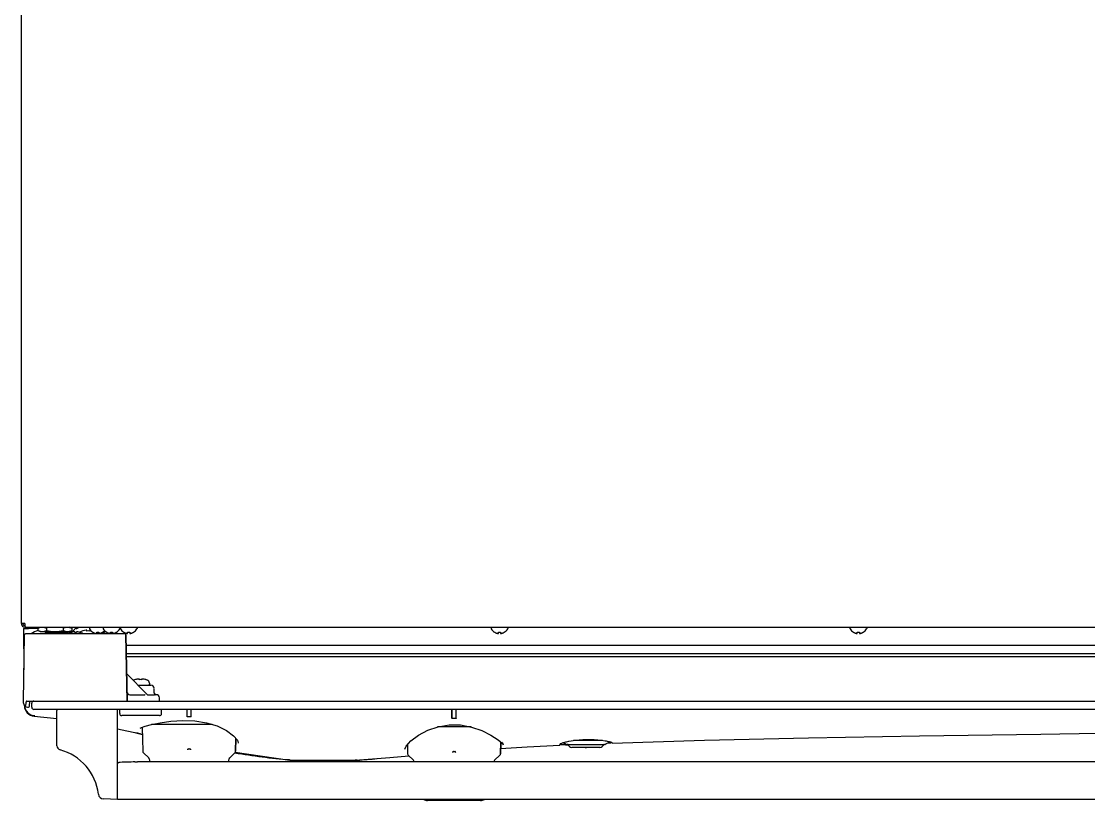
# Model space of a CAD drawing. Header units: millimetres. Extents: x -334 to 5010, y 1650 to 4941.
# Drawn here: x 2607 to 3117, y 1650 to 2022 of the extents above; entities that cross this region are included whole.
import ezdxf

# ---------------------------------------------------------------- set-up
doc = ezdxf.new("R2010")
doc.units = ezdxf.units.MM
doc.header["$LTSCALE"] = 438.9
doc.layers.get('0').update_dxf_attribs({"linetype": 'CONTINUOUS'})
for name, color, linetype in [('ASSI', 7, 'CONTINUOUS'), ('CURVE', 7, 'CONTINUOUS'), ('GEOM', 7, 'CONTINUOUS')]:
    doc.layers.add(name, color=color, linetype=linetype)

msp = doc.modelspace()

# ---------------------------------------------------------------- linework, layer by layer
at = {"linetype": 'Continuous'}
for p, q in [((2607.8, 1697.56), (2608.35, 1729.17)), ((2656.25, 1729.66), (2608.85, 1729.66)), ((2614.72, 1732.16), (2610.3, 1732.16)), ((2614.72, 1732.36), (2615.82, 1732.86)), ((2614.72, 1732.36), (2614.72, 1731.26)), ((2615.82, 1730.76), (2614.72, 1731.26)), ((2615.82, 1730.76), (2629.79, 1730.76)), ((2618.3, 1730.26), (2617.8, 1730.76)), ((2627.3, 1730.26), (2618.3, 1730.26)), ((2618.76, 1732.36), (2618.76, 1731.26)), ((2619.55, 1730.26), (2619.55, 1729.66)), ((2626.05, 1730.26), (2626.05, 1729.66)), ((2626.84, 1732.36), (2626.84, 1731.26)), ((2627.25, 1729.9), (2627.25, 1730.26)), ((2627.3, 1730.26), (2627.8, 1730.76)), ((2628.35, 1730.27), (2628.35, 1729.9)), ((2630.89, 1732.36), (2629.79, 1732.86)), ((2629.79, 1730.76), (2630.89, 1731.26)), ((2630.2, 1730.12), (2630.2, 1730.16)), ((2630.89, 1732.36), (2630.89, 1731.26)), ((2632.28, 1731.86), (2632.3, 1731.86)), ((2632.3, 1731.86), (2632.3, 1731.82)), ((2632.4, 1730.28), (2632.4, 1730.63)), ((2632.93, 1732.16), (2632.56, 1732.16)), ((2633.2, 1730.63), (2633.2, 1730.28)), ((2635.4, 1730.16), (2635.4, 1730.12)), ((2641, 1730.38), (2641, 1730.41)), ((2642.8, 1729.86), (2642.8, 1730.41)), ((2643.8, 1730.41), (2643.8, 1729.86)), ((2644.8, 1730.02), (2644.8, 1729.86)), ((2645.6, 1730.41), (2645.6, 1730.38)), ((2646.6, 1730.41), (2646.6, 1730.38)), ((2647.6, 1730.38), (2647.6, 1730.41)), ((2648.3, 1730.06), (2648.3, 1729.66)), ((2649.4, 1729.86), (2649.4, 1730.41)), ((2650.4, 1730.41), (2650.4, 1729.86)), ((2652.2, 1730.41), (2652.2, 1730.38)), ((2655.8, 1730.38), (2655.8, 1730.41)), ((2656.75, 1729.17), (2657.3, 1697.56)), ((2657.6, 1729.86), (2657.6, 1730.41)), ((2658.6, 1730.41), (2658.6, 1729.86)), ((2660.4, 1730.41), (2660.4, 1730.38)), ((2833, 1730.38), (2833, 1730.41)), ((2834.8, 1729.86), (2834.8, 1730.41)), ((2835.8, 1730.41), (2835.8, 1729.86)), ((2837.6, 1730.41), (2837.6, 1730.38)), ((3004.5, 1730.38), (3004.5, 1730.41)), ((3006.3, 1729.86), (3006.3, 1730.41)), ((3007.3, 1730.41), (3007.3, 1729.86)), ((3009.1, 1730.41), (3009.1, 1730.38)), ((3356.77, 1724.06), (2656.84, 1724.06)), ((3356.7, 1720.06), (2656.91, 1720.06)), ((2656.93, 1718.86), (3356.67, 1718.86)), ((2657.15, 1710.46), (2666.98, 1700.63)), ((2661.3, 1707.75), (2661.3, 1707.76)), ((2662.55, 1705.06), (2667.2, 1705.06)), ((2663.3, 1707.75), (2663.3, 1708.04)), ((2664.3, 1708.04), (2664.3, 1707.75)), ((2666.3, 1707.76), (2666.3, 1707.75)), ((2658.72, 1700.56), (2665.87, 1700.56)), ((2667.06, 1700.56), (2670.38, 1700.56)), ((2611.8, 1694.56), (2611.8, 1696.56)), ((3400.8, 1693.56), (2612.8, 1693.56)), ((2652.8, 1650.56), (2652.8, 1693.56)), ((2656.92, 1697.56), (3404.3, 1697.56)), ((2623.8, 1676.17), (2623.8, 1693.06)), ((2663.58, 1684.56), (2664.17, 1684.93)), ((2662.41, 1682.13), (2661.46, 1682.34)), ((2664.67, 1681.63), (2662.41, 1682.13)), ((2884.6, 1678.71), (2870.7, 1678.71)), ((2710.49, 1677.53), (2710.49, 1677.49)), ((2790.06, 1674.56), (2790.07, 1674.63)), ((2836.73, 1677.22), (2837.1, 1676.7)), ((2837.1, 1676.7), (2837.11, 1676.64)), ((2867.6, 1676.79), (2867.63, 1676.79)), ((2883.25, 1675.41), (2869.95, 1675.41)), ((2885.57, 1676.79), (2885.6, 1676.79)), ((2708.85, 1672.62), (2708.66, 1672.65)), ((2735.31, 1669.35), (2734.97, 1669.38)), ((2767.3, 1669.28), (2766.28, 1669.22)), ((2652.8, 1650.56), (2646.03, 1650.8))]:
    msp.add_line(p, q, dxfattribs=at)
for points in [[(2664.17, 1684.93), (2665.97, 1685.59), (2668.98, 1686.37), (2673.11, 1687.17), (2678.19, 1687.87), (2683.9, 1688.24), (2689.72, 1688.05), (2695.26, 1687.19), (2700.35, 1685.64), (2704.8, 1683.47), (2708.17, 1680.99), (2710.04, 1678.78), (2710.49, 1677.53)], [(2790.07, 1674.63), (2790.63, 1676.01), (2792.94, 1678.57), (2796.58, 1681.25), (2801.05, 1683.58), (2806.04, 1685.28), (2811.32, 1686.16), (2816.68, 1686.1), (2821.91, 1685.13), (2826.81, 1683.44), (2831.15, 1681.3), (2834.63, 1679.06), (2836.73, 1677.22)]]:
    msp.add_lwpolyline(points, dxfattribs=at)
for centre, radius, start, end in [((2608.85, 1729.16), 0.5, 90, 179), ((2627.66, 1735.72), 5.84, 253.9964, 261.5384), ((2627.74, 1736.31), 6.43, 264.326, 265.6942), ((2627.8, 1736.04), 5.8, 265.0759, 266.3849), ((2627.8, 1736.06), 5.82, 266.3851, 268.1919), ((2627.8, 1736.08), 5.84, 268.1917, 270.0001), ((2627.8, 1736.06), 5.82, 269.9972, 275.4179), ((2627.87, 1736.31), 6.43, 274.3058, 275.6741), ((2632.62, 1724.64), 5.99, 112.3462, 113.8241), ((2628, 1735.56), 5.67, 315.5167, 319.1826), ((2632.76, 1723.44), 7.19, 92.885, 93.659), ((2632.8, 1724.12), 6.17, 89.9989, 93.7143), ((2632.6, 1732.54), 0.2, 326.758, 360), ((2632.8, 1724.12), 6.18, 88.7605, 90), ((2632.93, 1733.66), 1.5, 270, 327.6179), ((2632.8, 1724.12), 6.17, 87.5222, 88.7606), ((2632.8, 1724.14), 6.16, 86.284, 87.5223), ((2632.84, 1723.44), 7.19, 86.341, 87.115), ((2632.98, 1724.64), 5.99, 66.1759, 67.6538), ((2643.5, 1734.48), 4.8, 210.3012, 238.6273), ((2643.49, 1734.47), 4.75, 238.4659, 241.0313), ((2643.49, 1734.46), 4.75, 241.0316, 241.9926), ((2643.49, 1734.46), 4.75, 241.9926, 243.3187), ((2643.48, 1734.46), 4.74, 243.3188, 244.4598), ((2643.48, 1734.45), 4.74, 244.4598, 245.4278), ((2643.48, 1734.45), 4.73, 245.4278, 246.6825), ((2643.48, 1734.44), 4.73, 246.6826, 247.4526), ((2643.48, 1734.44), 4.72, 247.4524, 248.9975), ((2643.47, 1734.43), 4.72, 248.9977, 249.4819), ((2643.47, 1734.42), 4.7, 249.4813, 251.5344), ((2643.46, 1734.4), 4.68, 251.535, 252.6227), ((2643.46, 1734.39), 4.67, 252.6228, 253.6051), ((2643.45, 1734.36), 4.64, 253.6036, 255.6824), ((2642.56, 1731.85), 2.01, 262.7259, 264.7415), ((2642.55, 1731.83), 1.98, 264.7442, 265.3991), ((2642.55, 1731.82), 1.97, 265.3984, 266.7833), ((2642.55, 1731.81), 1.96, 266.7841, 267.6235), ((2642.55, 1731.8), 1.96, 267.6234, 268.8455), ((2642.55, 1731.8), 1.95, 268.8459, 270.9258), ((2642.55, 1731.8), 1.95, 270.9261, 271.9964), ((2642.55, 1731.81), 1.96, 271.9964, 273.0228), ((2642.55, 1731.82), 1.97, 273.0233, 274.286), ((2642.55, 1731.83), 1.98, 274.2856, 275.1372), ((2642.55, 1731.85), 2.01, 275.1401, 277.2744), ((2643.3, 1734.17), 3.79, 262.4006, 267.4511), ((2643.3, 1734.15), 3.77, 267.455, 272.545), ((2643.3, 1734.17), 3.79, 272.5489, 277.5994), ((2644.06, 1731.85), 2.01, 262.7256, 264.8598), ((2644.05, 1731.83), 1.98, 264.8627, 265.7144), ((2644.05, 1731.82), 1.97, 265.714, 266.9766), ((2644.05, 1731.81), 1.96, 266.9771, 268.0037), ((2644.05, 1731.8), 1.95, 268.0037, 269.0738), ((2644.05, 1731.8), 1.95, 269.0741, 271.1541), ((2644.05, 1731.8), 1.95, 271.1545, 272.3767), ((2644.05, 1731.81), 1.96, 272.3765, 273.2159), ((2644.05, 1731.82), 1.97, 273.2167, 274.6016), ((2644.05, 1731.83), 1.98, 274.6009, 275.2558), ((2644.05, 1731.85), 2.01, 275.2585, 277.2741), ((2643.16, 1734.36), 4.64, 284.3176, 286.3964), ((2643.15, 1734.39), 4.67, 286.3949, 287.3772), ((2643.14, 1734.4), 4.68, 287.3773, 288.465), ((2643.14, 1734.42), 4.7, 288.4656, 290.5187), ((2643.13, 1734.43), 4.72, 290.5181, 291.0023), ((2645.06, 1731.85), 2.01, 262.7256, 264.8598), ((2643.13, 1734.44), 4.72, 291.0025, 292.5476), ((2645.05, 1731.83), 1.98, 264.8627, 265.7144), ((2645.05, 1731.82), 1.97, 265.714, 266.9766), ((2643.13, 1734.44), 4.73, 292.5474, 293.3174), ((2645.05, 1731.81), 1.96, 266.9771, 268.0037), ((2645.05, 1731.8), 1.95, 268.0037, 269.0738), ((2643.12, 1734.45), 4.73, 293.3175, 294.5722), ((2645.05, 1731.8), 1.95, 269.0741, 271.1541), ((2643.12, 1734.45), 4.74, 294.5722, 295.5402), ((2645.05, 1731.8), 1.95, 271.1545, 272.3767), ((2645.05, 1731.81), 1.96, 272.3765, 273.2159), ((2645.05, 1731.82), 1.97, 273.2167, 274.6016), ((2643.12, 1734.46), 4.74, 295.5402, 296.6812), ((2645.05, 1731.83), 1.98, 274.6009, 275.2558), ((2645.05, 1731.85), 2.01, 275.2585, 277.2741), ((2643.12, 1734.46), 4.75, 296.6813, 298.0074), ((2644.16, 1734.36), 4.64, 284.3176, 286.3964), ((2643.12, 1734.46), 4.75, 298.0074, 298.9684), ((2643.12, 1734.47), 4.75, 298.9687, 301.5341), ((2644.15, 1734.39), 4.67, 286.3949, 287.3772), ((2644.14, 1734.4), 4.68, 287.3773, 288.465), ((2643.1, 1734.48), 4.8, 301.3727, 316.9784), ((2644.14, 1734.42), 4.7, 288.4656, 290.5187), ((2644.13, 1734.43), 4.72, 290.5181, 291.0023), ((2644.13, 1734.44), 4.72, 291.0025, 292.5476), ((2644.13, 1734.44), 4.73, 292.5474, 293.3174), ((2650.1, 1734.48), 4.8, 210.3012, 238.6273), ((2644.12, 1734.45), 4.73, 293.3175, 294.5722), ((2644.12, 1734.45), 4.74, 294.5722, 295.5402), ((2644.12, 1734.46), 4.74, 295.5402, 296.6812), ((2644.12, 1734.46), 4.75, 296.6813, 298.0074), ((2644.12, 1734.46), 4.75, 298.0074, 298.9684), ((2644.12, 1734.47), 4.75, 298.9687, 301.5341), ((2644.1, 1734.48), 4.8, 301.3727, 308.7063), ((2650.09, 1734.47), 4.75, 238.4659, 241.0313), ((2650.09, 1734.46), 4.75, 241.0316, 241.9926), ((2650.09, 1734.46), 4.75, 241.9926, 243.3187), ((2650.08, 1734.46), 4.74, 243.3188, 244.4598), ((2650.08, 1734.45), 4.74, 244.4598, 245.4278), ((2650.08, 1734.45), 4.73, 245.4278, 246.6825), ((2650.08, 1734.44), 4.73, 246.6826, 247.4526), ((2650.08, 1734.44), 4.72, 247.4524, 248.9975), ((2650.07, 1734.43), 4.72, 248.9977, 249.4819), ((2650.07, 1734.42), 4.7, 249.4813, 251.5344), ((2650.06, 1734.4), 4.68, 251.535, 252.6227), ((2650.06, 1734.39), 4.67, 252.6228, 253.6051), ((2650.05, 1734.36), 4.64, 253.6036, 255.6824), ((2649.16, 1731.85), 2.01, 262.7259, 264.7415), ((2649.15, 1731.83), 1.98, 264.7442, 265.3991), ((2649.15, 1731.82), 1.97, 265.3984, 266.7833), ((2649.15, 1731.81), 1.96, 266.7841, 267.6235), ((2649.15, 1731.8), 1.96, 267.6234, 268.8455), ((2649.15, 1731.8), 1.95, 268.8459, 270.9258), ((2649.15, 1731.8), 1.95, 270.9261, 271.9964), ((2649.15, 1731.81), 1.96, 271.9964, 273.0228), ((2649.15, 1731.82), 1.97, 273.0233, 274.286), ((2649.15, 1731.83), 1.98, 274.2856, 275.1372), ((2649.15, 1731.85), 2.01, 275.1401, 277.2744), ((2649.9, 1734.17), 3.79, 262.4006, 267.4511), ((2649.9, 1734.15), 3.77, 267.455, 270), ((2649.9, 1734.15), 3.77, 270, 272.545), ((2649.9, 1734.17), 3.79, 272.5489, 277.5994), ((2650.66, 1731.85), 2.01, 262.7256, 264.8598), ((2650.65, 1731.83), 1.98, 264.8627, 265.7144), ((2650.65, 1731.82), 1.97, 265.714, 266.9766), ((2650.65, 1731.81), 1.96, 266.9771, 268.0037), ((2650.65, 1731.8), 1.95, 268.0037, 269.0738), ((2650.65, 1731.8), 1.95, 269.0741, 271.1541), ((2650.65, 1731.8), 1.95, 271.1545, 272.3767), ((2650.65, 1731.81), 1.96, 272.3765, 273.2159), ((2650.65, 1731.82), 1.97, 273.2167, 274.6016), ((2650.65, 1731.83), 1.98, 274.6009, 275.2558), ((2650.65, 1731.85), 2.01, 275.2585, 277.2741), ((2649.76, 1734.36), 4.64, 284.3176, 286.3964), ((2649.75, 1734.39), 4.67, 286.3949, 287.3772), ((2649.74, 1734.4), 4.68, 287.3773, 288.465), ((2649.74, 1734.42), 4.7, 288.4656, 290.5187), ((2649.73, 1734.43), 4.72, 290.5181, 291.0023), ((2649.73, 1734.44), 4.72, 291.0025, 292.5476), ((2649.73, 1734.44), 4.73, 292.5474, 293.3174), ((2649.72, 1734.45), 4.73, 293.3175, 294.5722), ((2649.72, 1734.45), 4.74, 294.5722, 295.5402), ((2649.72, 1734.46), 4.74, 295.5402, 296.6812), ((2649.72, 1734.46), 4.75, 296.6813, 298.0074), ((2649.72, 1734.46), 4.75, 298.0074, 298.9684), ((2649.72, 1734.47), 4.75, 298.9687, 301.5341), ((2649.7, 1734.48), 4.8, 301.3727, 329.6988), ((2658.3, 1734.48), 4.8, 210.3012, 238.6273), ((2658.29, 1734.47), 4.75, 238.4659, 241.0313), ((2658.29, 1734.46), 4.75, 241.0316, 241.9926), ((2658.29, 1734.46), 4.75, 241.9926, 243.3187), ((2658.28, 1734.46), 4.74, 243.3188, 244.4598), ((2658.28, 1734.45), 4.74, 244.4598, 245.4278), ((2656.25, 1729.16), 0.5, 1, 90), ((2658.28, 1734.45), 4.73, 245.4278, 246.6825), ((2658.28, 1734.44), 4.73, 246.6826, 247.4526), ((2658.28, 1734.44), 4.72, 247.4524, 248.9975), ((2658.27, 1734.43), 4.72, 248.9977, 249.4819), ((2658.27, 1734.42), 4.7, 249.4813, 251.5344), ((2658.26, 1734.4), 4.68, 251.535, 252.6227), ((2658.26, 1734.39), 4.67, 252.6228, 253.6051), ((2658.25, 1734.36), 4.64, 253.6036, 255.6824), ((2657.36, 1731.85), 2.01, 262.7259, 264.7415), ((2657.35, 1731.83), 1.98, 264.7442, 265.3991), ((2657.35, 1731.82), 1.97, 265.3984, 266.7833), ((2657.35, 1731.81), 1.96, 266.7841, 267.6235), ((2657.35, 1731.8), 1.96, 267.6234, 268.8455), ((2657.35, 1731.8), 1.95, 268.8459, 270.9258), ((2657.35, 1731.8), 1.95, 270.9261, 271.9964), ((2657.35, 1731.81), 1.96, 271.9964, 273.0228), ((2657.35, 1731.82), 1.97, 273.0233, 274.286), ((2657.35, 1731.83), 1.98, 274.2856, 275.1372), ((2657.35, 1731.85), 2.01, 275.1401, 277.2744), ((2658.1, 1734.17), 3.79, 262.4006, 267.4511), ((2658.1, 1734.15), 3.77, 267.455, 270), ((2658.1, 1734.15), 3.77, 270, 272.545), ((2658.1, 1734.17), 3.79, 272.5489, 277.5994), ((2658.86, 1731.85), 2.01, 262.7256, 264.8598), ((2658.85, 1731.83), 1.98, 264.8627, 265.7144), ((2658.85, 1731.82), 1.97, 265.714, 266.9766), ((2658.85, 1731.81), 1.96, 266.9771, 268.0037), ((2658.85, 1731.8), 1.95, 268.0037, 269.0738), ((2658.85, 1731.8), 1.95, 269.0741, 271.1541), ((2658.85, 1731.8), 1.95, 271.1545, 272.3767), ((2658.85, 1731.81), 1.96, 272.3765, 273.2159), ((2658.85, 1731.82), 1.97, 273.2167, 274.6016), ((2658.85, 1731.83), 1.98, 274.6009, 275.2558), ((2658.85, 1731.85), 2.01, 275.2585, 277.2741), ((2657.96, 1734.36), 4.64, 284.3176, 286.3964), ((2657.95, 1734.39), 4.67, 286.3949, 287.3772), ((2657.94, 1734.4), 4.68, 287.3773, 288.465), ((2657.94, 1734.42), 4.7, 288.4656, 290.5187), ((2657.93, 1734.43), 4.72, 290.5181, 291.0023), ((2657.93, 1734.44), 4.72, 291.0025, 292.5476), ((2657.93, 1734.44), 4.73, 292.5474, 293.3174), ((2657.92, 1734.45), 4.73, 293.3175, 294.5722), ((2657.92, 1734.45), 4.74, 294.5722, 295.5402), ((2657.92, 1734.46), 4.74, 295.5402, 296.6812), ((2657.92, 1734.46), 4.75, 296.6813, 298.0074), ((2657.92, 1734.46), 4.75, 298.0074, 298.9684), ((2657.92, 1734.47), 4.75, 298.9687, 301.5341), ((2657.9, 1734.48), 4.8, 301.3727, 329.6988), ((2835.5, 1734.48), 4.8, 210.3012, 238.6273), ((2835.49, 1734.47), 4.75, 238.4659, 241.0313), ((2835.49, 1734.46), 4.75, 241.0316, 241.9926), ((2835.49, 1734.46), 4.75, 241.9926, 243.3187), ((2835.48, 1734.46), 4.74, 243.3188, 244.4598), ((2835.48, 1734.45), 4.74, 244.4598, 245.4278), ((2835.48, 1734.45), 4.73, 245.4278, 246.6825), ((2835.48, 1734.44), 4.73, 246.6826, 247.4526), ((2835.48, 1734.44), 4.72, 247.4524, 248.9975), ((2835.47, 1734.43), 4.72, 248.9977, 249.4819), ((2835.47, 1734.42), 4.7, 249.4813, 251.5344), ((2835.46, 1734.4), 4.68, 251.535, 252.6227), ((2835.46, 1734.39), 4.67, 252.6228, 253.6051), ((2835.45, 1734.36), 4.64, 253.6036, 255.6824), ((2834.56, 1731.85), 2.01, 262.7259, 264.7415), ((2834.55, 1731.83), 1.98, 264.7442, 265.3991), ((2834.55, 1731.82), 1.97, 265.3984, 266.7833), ((2834.55, 1731.81), 1.96, 266.7841, 267.6235), ((2834.55, 1731.8), 1.96, 267.6234, 268.8455), ((2834.55, 1731.8), 1.95, 268.8459, 270.9258), ((2834.55, 1731.8), 1.95, 270.9261, 271.9964), ((2834.55, 1731.81), 1.96, 271.9964, 273.0228), ((2834.55, 1731.82), 1.97, 273.0233, 274.286), ((2834.55, 1731.83), 1.98, 274.2856, 275.1372), ((2834.55, 1731.85), 2.01, 275.1401, 277.2744), ((2835.3, 1734.17), 3.79, 262.4006, 267.4511), ((2835.3, 1734.15), 3.77, 267.455, 270), ((2835.3, 1734.15), 3.77, 270, 272.545), ((2835.3, 1734.17), 3.79, 272.5489, 277.5994), ((2836.06, 1731.85), 2.01, 262.7256, 264.8598), ((2836.05, 1731.83), 1.98, 264.8627, 265.7144), ((2836.05, 1731.82), 1.97, 265.714, 266.9766), ((2836.05, 1731.81), 1.96, 266.9771, 268.0037), ((2836.05, 1731.8), 1.95, 268.0037, 269.0738), ((2836.05, 1731.8), 1.95, 269.0741, 271.1541), ((2836.05, 1731.8), 1.95, 271.1545, 272.3767), ((2836.05, 1731.81), 1.96, 272.3765, 273.2159), ((2836.05, 1731.82), 1.97, 273.2167, 274.6016), ((2836.05, 1731.83), 1.98, 274.6009, 275.2558), ((2836.05, 1731.85), 2.01, 275.2585, 277.2741), ((2835.16, 1734.36), 4.64, 284.3176, 286.3964), ((2835.15, 1734.39), 4.67, 286.3949, 287.3772), ((2835.14, 1734.4), 4.68, 287.3773, 288.465), ((2835.14, 1734.42), 4.7, 288.4656, 290.5187), ((2835.13, 1734.43), 4.72, 290.5181, 291.0023), ((2835.13, 1734.44), 4.72, 291.0025, 292.5476), ((2835.13, 1734.44), 4.73, 292.5474, 293.3174), ((2835.12, 1734.45), 4.73, 293.3175, 294.5722), ((2835.12, 1734.45), 4.74, 294.5722, 295.5402), ((2835.12, 1734.46), 4.74, 295.5402, 296.6812), ((2835.12, 1734.46), 4.75, 296.6813, 298.0074), ((2835.12, 1734.46), 4.75, 298.0074, 298.9684), ((2835.12, 1734.47), 4.75, 298.9687, 301.5341), ((2835.1, 1734.48), 4.8, 301.3727, 329.6988), ((3007, 1734.48), 4.8, 210.3012, 238.6273), ((3006.99, 1734.47), 4.75, 238.4659, 241.0313), ((3006.99, 1734.46), 4.75, 241.0316, 241.9926), ((3006.99, 1734.46), 4.75, 241.9926, 243.3187), ((3006.98, 1734.46), 4.74, 243.3188, 244.4598), ((3006.98, 1734.45), 4.74, 244.4598, 245.4278), ((3006.98, 1734.45), 4.73, 245.4278, 246.6825), ((3006.98, 1734.44), 4.73, 246.6826, 247.4526), ((3006.98, 1734.44), 4.72, 247.4524, 248.9975), ((3006.97, 1734.43), 4.72, 248.9977, 249.4819), ((3006.97, 1734.42), 4.7, 249.4813, 251.5344), ((3006.96, 1734.4), 4.68, 251.535, 252.6227), ((3006.96, 1734.39), 4.67, 252.6228, 253.6051), ((3006.95, 1734.36), 4.64, 253.6036, 255.6824), ((3006.06, 1731.85), 2.01, 262.7259, 264.7415), ((3006.05, 1731.83), 1.98, 264.7442, 265.3991), ((3006.05, 1731.82), 1.97, 265.3984, 266.7833), ((3006.05, 1731.81), 1.96, 266.7841, 267.6235), ((3006.05, 1731.8), 1.96, 267.6234, 268.8455), ((3006.05, 1731.8), 1.95, 268.8459, 270.9258), ((3006.05, 1731.8), 1.95, 270.9261, 271.9964), ((3006.05, 1731.81), 1.96, 271.9964, 273.0228), ((3006.05, 1731.82), 1.97, 273.0233, 274.286), ((3006.05, 1731.83), 1.98, 274.2856, 275.1372), ((3006.05, 1731.85), 2.01, 275.1401, 277.2744), ((3006.8, 1734.17), 3.79, 262.4006, 267.4511), ((3006.8, 1734.15), 3.77, 267.455, 270), ((3006.8, 1734.15), 3.77, 270, 272.545), ((3006.8, 1734.17), 3.79, 272.5489, 277.5994), ((3007.56, 1731.85), 2.01, 262.7256, 264.8598), ((3007.55, 1731.83), 1.98, 264.8627, 265.7144), ((3007.55, 1731.82), 1.97, 265.714, 266.9766), ((3007.55, 1731.81), 1.96, 266.9771, 268.0037), ((3007.55, 1731.8), 1.95, 268.0037, 269.0738), ((3007.55, 1731.8), 1.95, 269.0741, 271.1541), ((3007.55, 1731.8), 1.95, 271.1545, 272.3767), ((3007.55, 1731.81), 1.96, 272.3765, 273.2159), ((3007.55, 1731.82), 1.97, 273.2167, 274.6016), ((3007.55, 1731.83), 1.98, 274.6009, 275.2558), ((3007.55, 1731.85), 2.01, 275.2585, 277.2741), ((3006.66, 1734.36), 4.64, 284.3176, 286.3964), ((3006.65, 1734.39), 4.67, 286.3949, 287.3772), ((3006.64, 1734.4), 4.68, 287.3773, 288.465), ((3006.64, 1734.42), 4.7, 288.4656, 290.5187), ((3006.63, 1734.43), 4.72, 290.5181, 291.0023), ((3006.63, 1734.44), 4.72, 291.0025, 292.5476), ((3006.63, 1734.44), 4.73, 292.5474, 293.3174), ((3006.62, 1734.45), 4.73, 293.3175, 294.5722), ((3006.62, 1734.45), 4.74, 294.5722, 295.5402), ((3006.62, 1734.46), 4.74, 295.5402, 296.6812), ((3006.62, 1734.46), 4.75, 296.6813, 298.0074), ((3006.62, 1734.46), 4.75, 298.0074, 298.9684), ((3006.62, 1734.47), 4.75, 298.9687, 301.5341), ((3006.6, 1734.48), 4.8, 301.3727, 329.6988), ((2657.32, 1710.64), 0.25, 181, 225), ((2663.8, 1698.91), 9.2, 105.7678, 110.527), ((2663.8, 1698.91), 9.19, 96.2494, 105.7917), ((2663.05, 1703.47), 4.58, 91.5669, 93.1342), ((2663.05, 1703.48), 4.57, 88.4262, 91.5667), ((2663.05, 1703.47), 4.58, 86.8658, 88.426), ((2663.8, 1698.91), 8.85, 86.7626, 93.2374), ((2664.55, 1703.47), 4.58, 91.574, 93.1342), ((2664.55, 1703.48), 4.57, 88.4333, 91.5738), ((2664.55, 1703.47), 4.58, 86.8658, 88.4331), ((2663.8, 1698.91), 9.19, 74.2083, 83.7506), ((2663.8, 1698.91), 9.2, 69.473, 74.2322), ((2658.72, 1702.06), 1.5, 181, 270), ((2665.87, 1688.77), 11.79, 89.7942, 90), ((2667.16, 1700.81), 0.25, 225, 270), ((2612.8, 1696.56), 1, 90, 180), ((2612.8, 1694.56), 1, 180, 270), ((2624.3, 1693.06), 0.5, 90.0016, 180), ((2625.8, 1676.17), 2, 180, 254.9739), ((2618.8, 1650.09), 25, 6.6929, 74.9538), ((2875.41, 1695.21), 20, 241.2974, 247.0218), ((2868.61, 1622.92), 53.88, 90.5814, 91.0378), ((2869.95, 1677.41), 2, 197.8768, 270), ((2883.25, 1677.41), 2, 270, 342.1233), ((2884.43, 1611.16), 65.65, 89.0031, 89.3778), ((2877.79, 1695.21), 20, 292.9782, 300.6119), ((2741.72, 2056.42), 387.98, 273.7811, 275.2056), ((2646.12, 1653.29), 2.5, 186.6929, 268)]:
    msp.add_arc(centre, radius, start, end, dxfattribs=at)
for points, knots in [([(2614.72, 1732.36), (2614.88, 1732.43), (2615.53, 1732.7), (2616.22, 1732.85), (2616.74, 1732.85)], [0, 0, 0, 0, 0.258555, 1, 1, 1, 1]), ([(2614.72, 1731.26), (2615.21, 1731.04), (2616.22, 1730.69), (2617.3, 1730.78), (2617.8, 1730.91)], [0, 0, 0, 0, 0.507649, 1, 1, 1, 1]), ([(2617.8, 1732.71), (2617.88, 1732.69), (2618.21, 1732.59), (2618.53, 1732.46), (2618.76, 1732.36)], [0, 0, 0, 0, 0.246009, 1, 1, 1, 1]), ([(2617.8, 1730.91), (2617.88, 1730.93), (2618.21, 1731.03), (2618.53, 1731.15), (2618.76, 1731.26)], [0, 0, 0, 0, 0.246009, 1, 1, 1, 1]), ([(2618.76, 1731.26), (2620.08, 1730.96), (2622.8, 1730.58), (2625.52, 1730.96), (2626.84, 1731.26)], [0, 0, 0, 0, 0.5, 1, 1, 1, 1]), ([(2626.84, 1732.36), (2626.92, 1732.39), (2627.23, 1732.53), (2627.56, 1732.64), (2627.8, 1732.71)], [0, 0, 0, 0, 0.254272, 1, 1, 1, 1]), ([(2626.84, 1731.26), (2626.92, 1731.22), (2627.23, 1731.09), (2627.56, 1730.97), (2627.8, 1730.91)], [0, 0, 0, 0, 0.254272, 1, 1, 1, 1]), ([(2627.8, 1730.91), (2628.3, 1730.78), (2629.38, 1730.69), (2630.4, 1731.04), (2630.89, 1731.26)], [0, 0, 0, 0, 0.492351, 1, 1, 1, 1]), ([(2628.8, 1729.95), (2629.41, 1730.04), (2630.6, 1730.42), (2631.61, 1731.16), (2632.04, 1731.59)], [0, 0, 0, 0, 0.500022, 1, 1, 1, 1]), ([(2628.87, 1732.85), (2629.04, 1732.85), (2629.73, 1732.8), (2630.41, 1732.58), (2630.89, 1732.36)], [0, 0, 0, 0, 0.244401, 1, 1, 1, 1]), ([(2836.4, 1677.93), (2836.5, 1677.81), (2836.8, 1677.45), (2837.07, 1677.02), (2837.1, 1676.7)], [0, 0, 0, 0, 0.318778, 1, 1, 1, 1]), ([(2868.06, 1676.8), (2869.27, 1676.81), (2872.12, 1676.8), (2876.6, 1676.79), (2881.09, 1676.8), (2883.94, 1676.81), (2885.15, 1676.8)], [0, 0, 0, 0, 0.212156, 0.499999, 0.787843, 1, 1, 1, 1])]:
    msp.add_open_spline(points, degree=3, knots=knots, dxfattribs=at)
for points in [[(2616.74, 1732.85), (2617.1, 1732.85), (2617.46, 1732.8), (2617.8, 1732.71)], [(2627.8, 1732.71), (2628.15, 1732.8), (2628.51, 1732.85), (2628.87, 1732.85)], [(2632.31, 1730.62), (2631.64, 1730.58), (2630.96, 1730.43), (2630.34, 1730.18)], [(2635.26, 1730.18), (2634.64, 1730.43), (2633.97, 1730.58), (2633.3, 1730.62)], [(2734.97, 1669.38), (2726.22, 1670.05), (2717.5, 1671.19), (2708.85, 1672.62)], [(2766.28, 1669.22), (2755.97, 1668.58), (2745.61, 1668.58), (2735.31, 1669.35)]]:
    msp.add_open_spline(points, degree=3, dxfattribs=at)
at = {"layer": 'ASSI', "linetype": 'Continuous'}
for p, q in [((2619.55, 1729.66), (2619.55, 1730.26)), ((2626.05, 1729.66), (2626.05, 1730.26)), ((2632.8, 1732.54), (2632.8, 1732.66)), ((2639.3, 1732.46), (2639.3, 1732.26)), ((2645.9, 1732.46), (2645.9, 1732.26)), ((2653.9, 1732.46), (2653.9, 1732.26)), ((2654.1, 1732.46), (2654.1, 1732.26)), ((2662.1, 1732.46), (2662.1, 1732.26)), ((2831.3, 1732.46), (2831.3, 1732.26)), ((2839.3, 1732.46), (2839.3, 1732.26)), ((3002.8, 1732.46), (3002.8, 1732.26)), ((3010.8, 1732.46), (3010.8, 1732.26)), ((2661.3, 1707.76), (2660.58, 1707.52)), ((2666.3, 1707.76), (2667.03, 1707.52)), ((2668, 1706.12), (2668, 1705.56)), ((2664.61, 1685.09), (2664.81, 1673.57)), ((2709.3, 1679.66), (2709.2, 1673.57)), ((2791.33, 1676.79), (2791.41, 1672.37)), ((2835.89, 1677.95), (2835.8, 1672.37)), ((3351.27, 1668.56), (2662.33, 1668.56)), ((2652.8, 1650.56), (2652.8, 1659.56)), ((3360.8, 1650.56), (2652.8, 1650.56))]:
    msp.add_line(p, q, dxfattribs=at)
for centre, radius, start, end in [((2632.6, 1724.66), 5.99, 113.6071, 123.3675), ((2628, 1735.56), 5.7, 319.0336, 326.7581), ((2633, 1724.66), 5.99, 56.6325, 66.3929), ((2639.7, 1732.26), 0.4, 180, 210.3012), ((2643.5, 1734.48), 4.8, 210.3012, 238.6273), ((2643.1, 1734.48), 4.8, 301.3727, 316.9574), ((2646.3, 1732.26), 0.4, 180, 210.3012), ((2650.1, 1734.48), 4.8, 210.3012, 238.6273), ((2644.1, 1734.48), 4.8, 301.3727, 308.7604), ((2649.7, 1734.48), 4.8, 301.3727, 329.6988), ((2653.5, 1732.46), 0.4, 0, 67.5), ((2653.5, 1732.26), 0.4, 329.6988, 360), ((2654.5, 1732.26), 0.4, 180, 210.3012), ((2658.3, 1734.48), 4.8, 210.3012, 238.6273), ((2657.9, 1734.48), 4.8, 301.3727, 329.6988), ((2661.7, 1732.26), 0.4, 329.6988, 360), ((2831.7, 1732.26), 0.4, 180, 210.3012), ((2835.5, 1734.48), 4.8, 210.3012, 238.6273), ((2835.1, 1734.48), 4.8, 301.3727, 329.6988), ((2838.9, 1732.26), 0.4, 329.6988, 360), ((3003.2, 1732.26), 0.4, 180, 210.3012), ((3007, 1734.48), 4.8, 210.3012, 238.6273), ((3006.6, 1734.48), 4.8, 301.3727, 329.6988), ((3010.4, 1732.26), 0.4, 329.6988, 360), ((2661.1, 1706.12), 1.5, 110.527, 124.3303), ((2666.5, 1706.12), 1.5, 0, 69.473), ((2667.5, 1705.56), 0.5, 270, 360)]:
    msp.add_arc(centre, radius, start, end, dxfattribs=at)
at = {"layer": 'CURVE', "linetype": 'Continuous'}
for p, q in [((2956.8, 1732.86), (3056.8, 1732.86)), ((2697.99, 1686.36), (2668.93, 1686.36)), ((2821.76, 1685.16), (2805.69, 1685.16)), ((2806.85, 1649.96), (2804.6, 1649.96)), ((2809.6, 1649.96), (2807.35, 1649.96)), ((2810.98, 1649.96), (2810.1, 1649.96)), ((2813.73, 1649.96), (2811.48, 1649.96)), ((2816.48, 1649.96), (2814.23, 1649.96)), ((2819.23, 1649.96), (2816.98, 1649.96)), ((2821.51, 1649.96), (2820.95, 1649.96)), ((2825.17, 1649.96), (2822.73, 1649.96))]:
    msp.add_line(p, q, dxfattribs=at)
at = {"layer": 'GEOM', "linetype": 'Continuous'}
for p, q in [((2606.8, 1734.56), (2606.8, 2351.56)), ((2608.5, 1734.56), (2606.8, 1734.56)), ((2608.5, 1734.56), (2608.5, 1733.04)), ((2607.8, 1732.16), (2608.06, 1712.39)), ((2607.8, 1732.16), (2610.3, 1732.16)), ((2608.5, 1732.86), (3405.1, 1732.86)), ((2610.3, 1732.86), (2610.3, 1732.16)), ((2627.01, 1729.96), (2626.99, 1729.96)), ((2627.07, 1729.96), (2627.06, 1729.96)), ((2627.09, 1729.96), (2627.07, 1729.96)), ((2627.09, 1729.95), (2627.09, 1729.96)), ((2627.1, 1729.66), (2627.1, 1729.95)), ((2628.5, 1729.95), (2628.5, 1729.66)), ((2628.51, 1729.96), (2628.51, 1729.95)), ((2628.54, 1729.96), (2628.53, 1729.96)), ((2630.35, 1730.41), (2630.35, 1730.18)), ((2638.01, 1731.46), (2637.99, 1731.46)), ((2638.07, 1731.46), (2638.06, 1731.46)), ((2638.09, 1731.46), (2638.07, 1731.46)), ((2638.09, 1731.45), (2638.09, 1731.46)), ((2638.1, 1730.98), (2638.1, 1731.45)), ((2639.5, 1731.45), (2639.5, 1730.98)), ((2639.51, 1731.46), (2639.51, 1731.45)), ((2639.54, 1731.46), (2639.53, 1731.46)), ((2657.3, 1697.56), (2656.75, 1729.17)), ((2662.55, 1705.06), (2668.7, 1705.06)), ((2658.72, 1700.56), (2665.87, 1700.56)), ((2670.28, 1701.33), (2670.2, 1703.61)), ((2671.25, 1700.56), (2670.38, 1700.56)), ((2672.8, 1697.56), (2672.75, 1699.11)), ((2607.82, 1696.52), (2607.8, 1697.56)), ((2609.3, 1697.56), (2656.92, 1697.56)), ((2609.82, 1694.56), (2610.26, 1694.56)), ((2610.76, 1695.05), (2610.8, 1697.56)), ((2653.8, 1691.56), (2653.8, 1693.56)), ((2673.8, 1691.56), (2673.8, 1693.56)), ((2686, 1690.05), (2686, 1693.56)), ((2688, 1690.02), (2688, 1693.56)), ((2812.6, 1689.3), (2812.6, 1693.56)), ((2812.7, 1691.19), (2812.7, 1693.56)), ((2814.6, 1689.31), (2814.6, 1693.56)), ((2612.93, 1690.36), (2623.8, 1689.14)), ((2672.8, 1690.56), (2654.8, 1690.56)), ((2687.9, 1689.94), (2686.1, 1689.96)), ((2812.7, 1689.24), (2812.7, 1691.19)), ((2814.5, 1689.24), (2812.7, 1689.24)), ((2652.8, 1684.21), (2662.41, 1682.13)), ((2661.46, 1682.34), (2664.67, 1681.63)), ((2709.2, 1673.57), (2709.3, 1679.66)), ((2686.71, 1674.66), (2687.3, 1674.66)), ((2708.91, 1673.04), (2735.18, 1669.36)), ((2813.31, 1673.46), (2813.9, 1673.46)), ((2835.8, 1672.37), (2835.89, 1677.95)), ((2868.08, 1676.63), (2867.98, 1676.62)), ((2876.25, 1675.41), (2876.95, 1675.41)), ((2665.11, 1672.87), (2667.65, 1670.42)), ((2667.93, 1669.91), (2668.22, 1668.56)), ((2705.79, 1668.56), (2706.07, 1669.91)), ((2708.89, 1672.87), (2706.36, 1670.42)), ((2735.18, 1669.36), (2767.3, 1669.28)), ((2766.28, 1669.22), (2782.96, 1670.53)), ((2782.96, 1670.53), (2792.05, 1671.35)), ((2791.71, 1671.67), (2794.25, 1669.22)), ((2794.53, 1668.71), (2794.56, 1668.56)), ((2832.64, 1668.56), (2832.67, 1668.71)), ((2835.49, 1671.67), (2832.96, 1669.22)), ((2826.28, 1649.96), (2800.93, 1649.96))]:
    msp.add_line(p, q, dxfattribs=at)
for points in [[(2686.1, 1689.95), (2686.02, 1690), (2686, 1690.05)], [(2688, 1690.02), (2687.99, 1689.98), (2687.96, 1689.95), (2687.9, 1689.94)], [(2812.66, 1689.24), (2812.61, 1689.29), (2812.6, 1689.33)], [(2814.6, 1689.33), (2814.59, 1689.29), (2814.55, 1689.25), (2814.5, 1689.24)], [(2889.11, 1677.49), (2933.32, 1678.89), (2982.99, 1680), (3036.03, 1680.92), (3094.03, 1681.78), (3158.09, 1682.88), (3229.32, 1684.4), (3300.89, 1686.48)], [(2835.84, 1674.84), (2848.61, 1675.61), (2864.12, 1676.42)]]:
    msp.add_lwpolyline(points, dxfattribs=at)
for centre, radius, start, end in [((2608.5, 1734.56), 1.7, 180, 270), ((2608.5, 1734.56), 1, 180, 254.5025), ((2609.7, 1736.61), 3.77, 251.489, 257.1747), ((2609.61, 1736.24), 3.38, 257.1822, 263.3717), ((2609.58, 1735.99), 3.14, 263.3846, 269.9718), ((2616.8, 1723.02), 8.49, 104.159, 128.5324), ((2627.8, 1721.52), 8.49, 96.761, 101.8762), ((2627.05, 1727.88), 2.08, 94.903, 96.7738), ((2627.03, 1728.05), 1.92, 94.3823, 94.8918), ((2627.02, 1728.26), 1.71, 92.8145, 94.4078), ((2627, 1728.53), 1.43, 91.9269, 92.7964), ((2627, 1728.81), 1.16, 90.2337, 91.9617), ((2627, 1729.33), 0.631, 86.6141, 88.8827), ((2628.6, 1729.33), 0.63, 91.1167, 93.3867), ((2628.61, 1729.09), 0.875, 89.7825, 91.1671), ((2628.61, 1728.81), 1.16, 88.038, 89.7666), ((2628.6, 1728.53), 1.43, 87.2037, 88.0729), ((2628.59, 1728.26), 1.71, 85.5921, 87.1856), ((2628.57, 1728.05), 1.92, 85.1082, 85.6176), ((2628.56, 1727.88), 2.08, 83.2262, 85.097), ((2627.8, 1721.52), 8.49, 78.0545, 83.239), ((2630.35, 1729.76), 0.5, 73.3083, 90), ((2638.8, 1723.02), 8.49, 96.761, 119.6033), ((2638.05, 1729.38), 2.08, 94.903, 96.7738), ((2638.03, 1729.55), 1.92, 94.3823, 94.8918), ((2638.02, 1729.76), 1.71, 92.8145, 94.4078), ((2638, 1730.03), 1.43, 91.9269, 92.7964), ((2638, 1730.31), 1.16, 90.2337, 91.9617), ((2638, 1730.83), 0.631, 86.6141, 88.8827), ((2638.8, 1723.02), 8, 84.9786, 95.0214), ((2639.6, 1730.83), 0.63, 91.1167, 93.3867), ((2639.61, 1730.59), 0.875, 89.7825, 91.1671), ((2639.61, 1730.31), 1.16, 88.038, 89.7666), ((2639.6, 1730.03), 1.43, 87.2037, 88.0729), ((2639.59, 1729.76), 1.71, 85.5921, 87.1856), ((2639.57, 1729.55), 1.92, 85.1082, 85.6176), ((2639.56, 1729.39), 2.08, 83.466, 85.0982), ((2638.8, 1723.02), 8.49, 53.9439, 60.3132), ((2638.8, 1723.02), 8.49, 51.4673, 53.6911), ((2668.7, 1703.56), 1.5, 2, 90), ((2658.72, 1702.06), 1.5, 180.9999, 270), ((2671.08, 1701.36), 0.8, 182, 270.0002), ((2671.25, 1699.06), 1.5, 2, 90), ((2609.82, 1696.56), 2, 181, 270), ((2613.28, 1695.35), 5, 180.75, 265.9506), ((2613.28, 1695.61), 5, 184.399, 269.3446), ((2610.26, 1695.06), 0.5, 270, 359), ((2654.8, 1691.56), 1, 180, 270), ((2672.8, 1691.56), 1, 270, 360), ((2665.81, 1673.59), 1, 181, 226), ((2686.71, 1674.16), 0.5, 90.007, 180.0501), ((2686.72, 1674.16), 0.5, 91.0037, 180.0106), ((2686.72, 1674.16), 0.495, 89.9991, 91.0142), ((2687.29, 1674.16), 0.495, 88.9858, 90.0009), ((2687.29, 1674.16), 0.5, 359.9894, 88.9963), ((2687.3, 1674.16), 0.5, 359.95, 89.993), ((2708.2, 1673.59), 1, 314, 359), ((2813.31, 1672.96), 0.5, 90.007, 180.0501), ((2813.32, 1672.96), 0.5, 91.0037, 180.0106), ((2813.32, 1672.96), 0.495, 89.9991, 91.0142), ((2813.89, 1672.96), 0.495, 88.9858, 90.0009), ((2813.89, 1672.96), 0.5, 359.9894, 88.9963), ((2813.9, 1672.96), 0.5, 359.95, 89.993), ((2863.74, 1742.42), 65.93, 272.7324, 273.4391), ((2861.86, 1774.65), 98.22, 273.4074, 273.5738), ((2654.29, 1663.31), 4.92, 92.2276, 94.2327), ((2660.88, 1677.36), 8.91, 271.3017, 272.433), ((2660.88, 1677.38), 8.94, 272.433, 272.9772), ((2660.88, 1677.41), 8.97, 272.9766, 273.5318), ((2660.88, 1677.46), 9.02, 273.5327, 274.3713), ((2660.88, 1677.47), 9.03, 274.3705, 274.5671), ((2660.87, 1677.5), 9.06, 274.5674, 274.9307), ((2660.87, 1677.55), 9.11, 274.9306, 275.5217), ((2660.87, 1677.58), 9.14, 275.5217, 275.838), ((2660.86, 1677.64), 9.2, 275.838, 276.39), ((2660.86, 1677.68), 9.24, 276.3901, 276.8347), ((2660.85, 1677.74), 9.3, 276.8346, 277.1575), ((2660.82, 1677.94), 9.5, 277.1678, 279.1521), ((2666.95, 1669.71), 1, 11.9365, 46.0001), ((2707.05, 1669.71), 1, 133.9999, 168.0635), ((2792.41, 1672.39), 1, 181, 226), ((2793.55, 1668.51), 1, 11.9365, 46.0001), ((2833.65, 1668.51), 1, 133.9999, 168.0635), ((2834.8, 1672.39), 1, 314, 359), ((2800.93, 1652.96), 3, 233.45, 270), ((2826.28, 1652.96), 3, 270, 306.55)]:
    msp.add_arc(centre, radius, start, end, dxfattribs=at)
msp.add_ellipse((2671.3, 1659.56), major_axis=(64.04, 0), ratio=0.140541, start_param=1.731024, end_param=1.842866, dxfattribs=at)
for points in [[(2627.06, 1729.96), (2627.05, 1729.96), (2627.05, 1729.96), (2627.04, 1729.96)], [(2628.57, 1729.96), (2628.56, 1729.96), (2628.55, 1729.96), (2628.54, 1729.96)], [(2638.06, 1731.46), (2638.05, 1731.46), (2638.05, 1731.46), (2638.04, 1731.46)], [(2639.57, 1731.46), (2639.56, 1731.46), (2639.55, 1731.46), (2639.54, 1731.46)], [(2885.86, 1678.54), (2886.47, 1678.43), (2887.07, 1678.32), (2887.67, 1678.18)], [(2865.77, 1677.67), (2866.3, 1677.84), (2866.83, 1677.98), (2867.37, 1678.11)], [(2887.94, 1677.46), (2887.62, 1677.44), (2887.3, 1677.44), (2886.98, 1677.43)]]:
    msp.add_open_spline(points, degree=3, dxfattribs=at)
for points, knots in [([(2627.1, 1729.95), (2627.1, 1729.95), (2627.1, 1729.95), (2627.1, 1729.95), (2627.09, 1729.95)], [0, 0, 0, 0, 0.412336, 1, 1, 1, 1]), ([(2628.51, 1729.95), (2628.51, 1729.95), (2628.5, 1729.95), (2628.5, 1729.95), (2628.5, 1729.95)], [0, 0, 0, 0, 0.587672, 1, 1, 1, 1]), ([(2628.53, 1729.96), (2628.53, 1729.96), (2628.52, 1729.96), (2628.52, 1729.96), (2628.51, 1729.96)], [0, 0, 0, 0, 0.54988, 1, 1, 1, 1]), ([(2638.1, 1731.45), (2638.1, 1731.45), (2638.1, 1731.45), (2638.1, 1731.45), (2638.09, 1731.45)], [0, 0, 0, 0, 0.412336, 1, 1, 1, 1]), ([(2639.51, 1731.45), (2639.51, 1731.45), (2639.5, 1731.45), (2639.5, 1731.45), (2639.5, 1731.45)], [0, 0, 0, 0, 0.587672, 1, 1, 1, 1]), ([(2639.53, 1731.46), (2639.53, 1731.46), (2639.52, 1731.46), (2639.52, 1731.46), (2639.51, 1731.46)], [0, 0, 0, 0, 0.54988, 1, 1, 1, 1]), ([(2608.09, 1695.55), (2608.13, 1695.49), (2608.22, 1695.38), (2608.41, 1695.28), (2608.6, 1695.27), (2608.76, 1695.33), (2608.8, 1695.41), (2608.8, 1695.45)], [0, 0, 0, 0, 0.235267, 0.469774, 0.722012, 0.858282, 1, 1, 1, 1]), ([(2609.3, 1697.56), (2609.26, 1697.56), (2609.2, 1697.46), (2609.13, 1697.3), (2609.07, 1697.08), (2609.01, 1696.81), (2608.94, 1696.45), (2608.87, 1696), (2608.82, 1695.63), (2608.8, 1695.45)], [0, 0, 0, 0, 0.060781, 0.123394, 0.248583, 0.373814, 0.499052, 0.749523, 1, 1, 1, 1]), ([(2867.37, 1678.11), (2868.79, 1678.45), (2874.9, 1679.45), (2881.19, 1679.32), (2885.86, 1678.54)], [0, 0, 0, 0, 0.235127, 1, 1, 1, 1]), ([(2887.67, 1678.18), (2887.76, 1678.16), (2887.92, 1678.12), (2888.09, 1678.08), (2888.16, 1678.06)], [0, 0, 0, 0, 0.521483, 1, 1, 1, 1]), ([(2864.1, 1676.81), (2864.1, 1677), (2864.86, 1677.33), (2865.35, 1677.54), (2865.77, 1677.67)], [0, 0, 0, 0, 0.308088, 1, 1, 1, 1]), ([(2866.88, 1676.56), (2866.21, 1676.53), (2865.55, 1676.56), (2864.1, 1676.54), (2864.1, 1676.81)], [0, 0, 0, 0, 0.717982, 1, 1, 1, 1]), ([(2889.1, 1677.65), (2889.1, 1677.54), (2888.51, 1677.51), (2888.23, 1677.47), (2887.94, 1677.46)], [0, 0, 0, 0, 0.275282, 1, 1, 1, 1]), ([(2888.16, 1678.06), (2888.27, 1678.03), (2888.47, 1677.97), (2888.67, 1677.91), (2888.75, 1677.87)], [0, 0, 0, 0, 0.552493, 1, 1, 1, 1]), ([(2888.75, 1677.87), (2888.84, 1677.84), (2888.96, 1677.79), (2889.1, 1677.7), (2889.1, 1677.65)], [0, 0, 0, 0, 0.681168, 1, 1, 1, 1]), ([(2653.92, 1668.22), (2653.77, 1668.21), (2653.51, 1668.18), (2653.19, 1668.09), (2652.98, 1667.98), (2652.83, 1667.84), (2652.8, 1667.72), (2652.8, 1667.67)], [0, 0, 0, 0, 0.346987, 0.565219, 0.74016, 0.878101, 1, 1, 1, 1])]:
    msp.add_open_spline(points, degree=3, knots=knots, dxfattribs=at)

doc.saveas('drawing.dxf')
